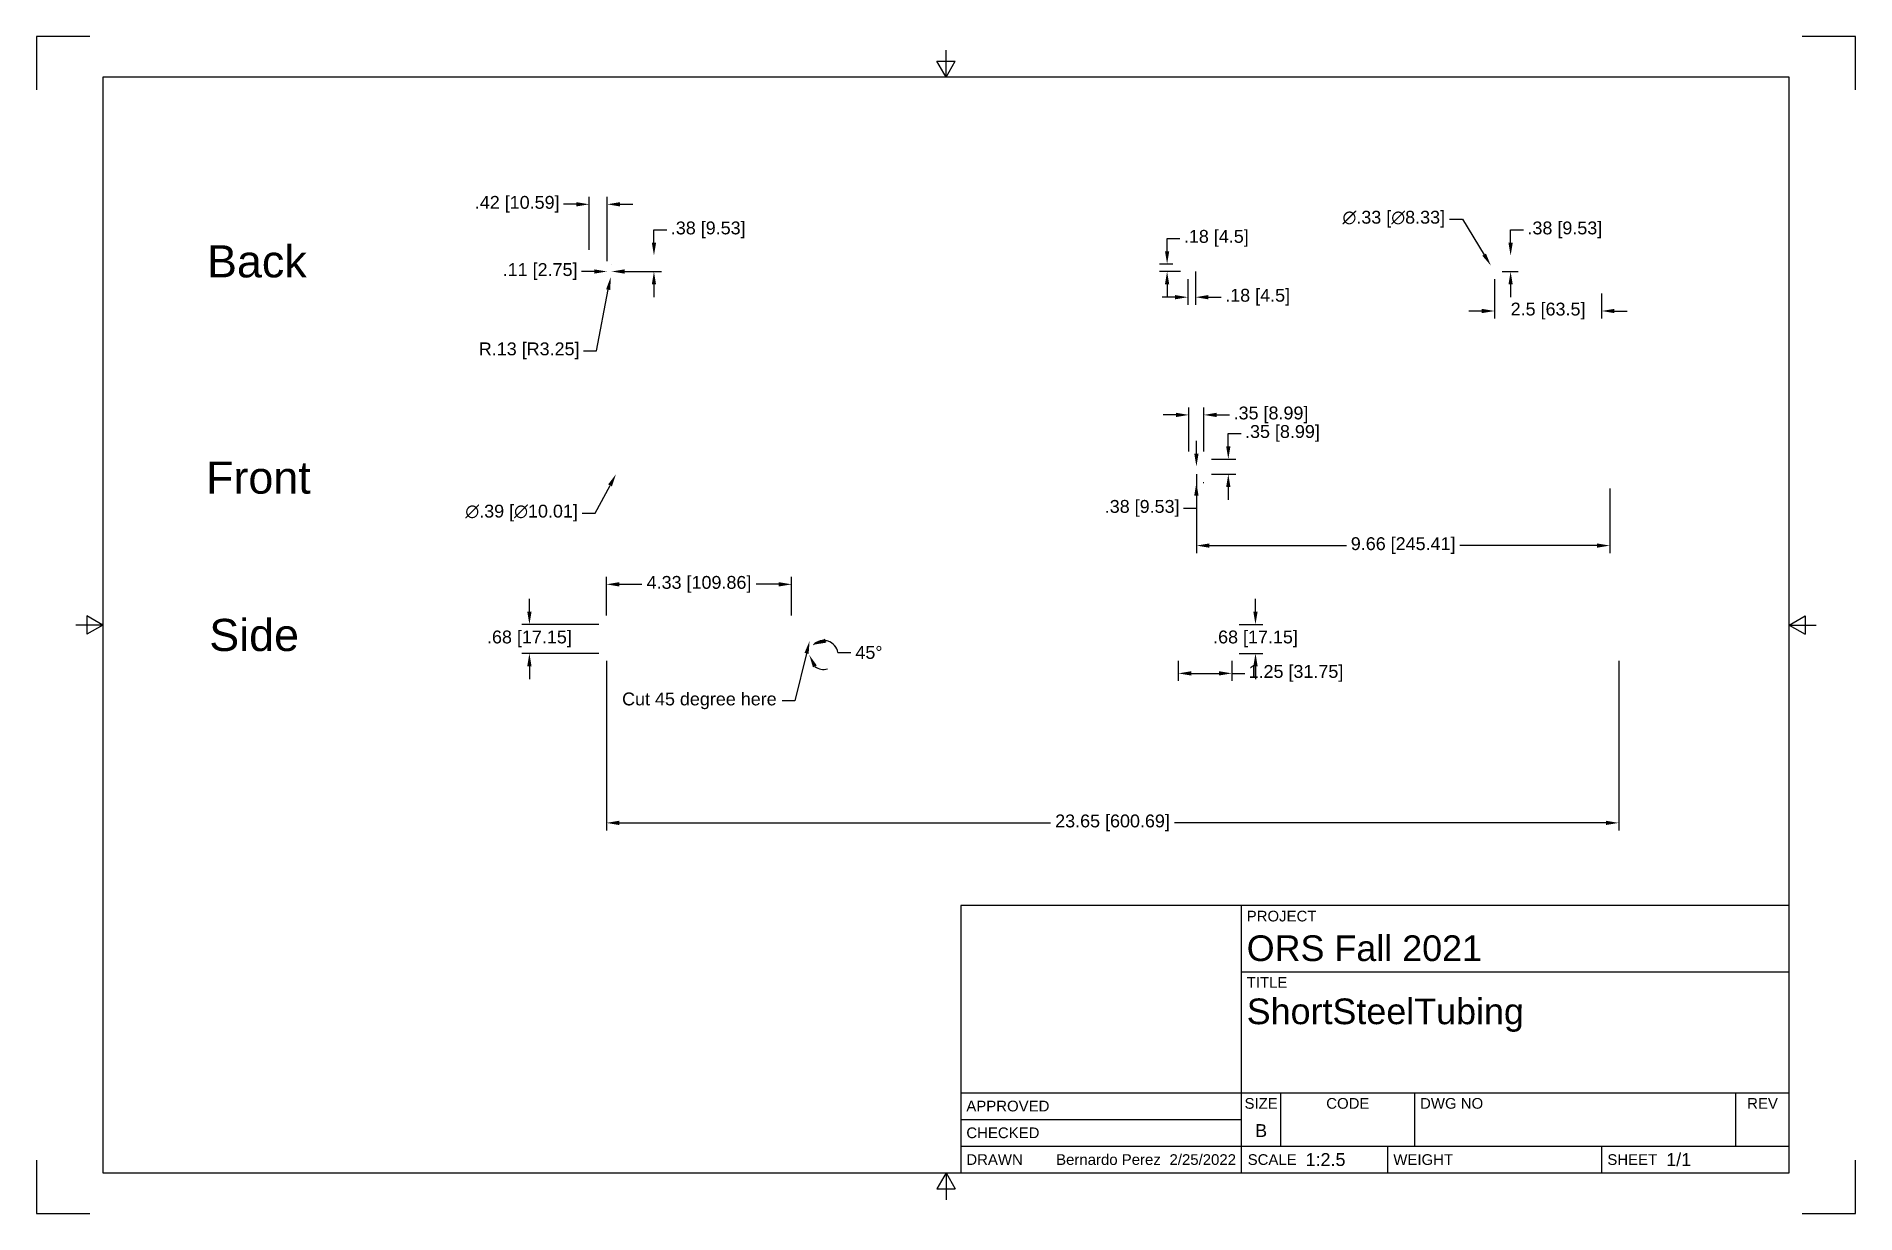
# Paper-space layout 'Sheet1' of a CAD drawing. Header units: inches. Extents: x 0 to 17, y 0 to 11.
import ezdxf
from ezdxf import colors
from ezdxf.entities.mleader import LeaderData, LeaderLine
from ezdxf.enums import TextEntityAlignment as Align
from ezdxf.math import Vec2, Vec3

# ---------------------------------------------------------------- set-up
doc = ezdxf.new("R2010")
doc.units = ezdxf.units.IN
doc.header["$LTSCALE"] = 0.75
doc.header["$MEASUREMENT"] = 0
doc.layers.add('Annotations', color=7, linetype='Continuous', lineweight=25)
doc.layers.add('Dimensions', color=7, linetype='Continuous', lineweight=25)
doc.layers.add('Border', color=7, linetype='Continuous')
doc.layers.add('Titleblock', color=7, linetype='Continuous')
doc.styles.add('FusionTitle', font='arial.ttf')
doc.styles.get("Standard").update_dxf_attribs({"font": 'arial.ttf'})
doc.dimstyles.get("Standard").update_dxf_attribs({"dimtxt": 0.12, "dimasz": 0.12, "dimexe": 0.07, "dimexo": 0.07, "dimgap": 0.05, "dimtad": 0, "dimtih": 1, "dimtoh": 1, "dimzin": 12, "dimdsep": 46, "dimtxsty": 'Standard', "dimcen": 0, "dimclrd": 256, "dimclre": 256, "dimclrt": 256, "dimazin": 3, "dimtp": 0.01, "dimtm": 0.01, "dimtfac": 1, "dimtofl": 0, "dimtmove": 0, "dimatfit": 3, "dimfxl": 1, "dimtolj": 1, "dimtzin": 12, "dimarcsym": 1})

# ---------------------------------------------------------------- blocks, each defined once
blk = doc.blocks.new('ANSI_B_SHEET')
at = {"layer": 'Border'}
for p, q in [((8.413, 10.77), (8.587, 10.77)), ((8.5, 10.62), (8.413, 10.77)), ((8.5, 10.62), (8.5, 10.87)), ((8.5, 10.62), (8.587, 10.77)), ((16.38, 10.62), (0.62, 10.62)), ((0.62, 10.62), (0.62, 0.38)), ((16.38, 0.38), (16.38, 10.62)), ((0.62, 5.5), (0.37, 5.5)), ((0.47, 5.587), (0.47, 5.413)), ((0.62, 5.5), (0.47, 5.587)), ((0.62, 5.5), (0.47, 5.413)), ((16.38, 5.5), (16.53, 5.587)), ((16.38, 5.5), (16.63, 5.5)), ((16.38, 5.5), (16.53, 5.413)), ((16.53, 5.587), (16.53, 5.413)), ((0.62, 0.38), (16.38, 0.38)), ((8.5, 0.38), (8.413, 0.23)), ((8.5, 0.38), (8.5, 0.13)), ((8.5, 0.38), (8.587, 0.23)), ((8.413, 0.23), (8.587, 0.23))]:
    blk.add_line(p, q, dxfattribs=at)
at = {"layer": 'Defpoints'}
for p, q in [((0.5, 11), (0, 11)), ((0, 11), (0, 10.5)), ((17, 11), (16.5, 11)), ((17, 10.5), (17, 11)), ((0, 0.5), (0, 0)), ((17, 0), (17, 0.5)), ((0, 0), (0.5, 0)), ((16.5, 0), (17, 0))]:
    blk.add_line(p, q, dxfattribs=at)
blk = doc.blocks.new('ANSI_TITLEBLOCK')
at = {"layer": 'Titleblock'}
for p, q in [((0, 2.5), (-7.74, 2.5)), ((-7.74, 2.5), (-7.74, 0)), ((-5.12, 0), (-5.12, 2.5)), ((0, 0), (0, 2.5)), ((-5.12, 1.88), (0, 1.88)), ((-7.74, 0.75), (0, 0.75)), ((-4.75, 0.25), (-4.75, 0.75)), ((-3.5, 0.25), (-3.5, 0.75)), ((-0.5, 0.25), (-0.5, 0.75)), ((-7.74, 0.5), (-5.12, 0.5)), ((-7.74, 0.25), (0, 0.25)), ((-3.75, 0), (-3.75, 0.25)), ((-1.75, 0), (-1.75, 0.25)), ((-7.74, 0), (0, 0))]:
    blk.add_line(p, q, dxfattribs=at)
at = {"layer": 'Titleblock', "style": 'FusionTitle'}
for s, p in [('PROJECT', (-5.07, 2.45)), ('TITLE', (-5.07, 1.83)), ('DWG NO', (-3.45, 0.7))]:
    blk.add_text(s, height=0.1, dxfattribs=at).set_placement(p, align=Align.TOP_LEFT)
for s, p in [('SIZE', (-4.935, 0.7)), ('CODE', (-4.125, 0.7)), ('REV', (-0.25, 0.7))]:
    blk.add_text(s, height=0.1, dxfattribs=at).set_placement(p, align=Align.TOP_CENTER)
for s, p in [('APPROVED', (-7.69, 0.625)), ('CHECKED', (-7.69, 0.375)), ('DRAWN', (-7.69, 0.125)), ('SCALE', (-5.061, 0.125)), ('WEIGHT', (-3.7, 0.125)), ('SHEET', (-1.7, 0.125))]:
    blk.add_text(s, height=0.1, dxfattribs=at).set_placement(p, align=Align.MIDDLE_LEFT)
for tag, height, p in [('PROJECT', 0.24, (-5.07, 2.22)), ('TITLE_1', 0.24, (-5.07, 1.63)), ('TITLE_2', 0.24, (-5.07, 1.29)), ('TITLE_3', 0.12, (-5.07, 0.95))]:
    blk.add_attdef(tag, text='', height=height, dxfattribs=at).set_placement(p, align=Align.TOP_LEFT)
for tag, height, p in [('APPROVED_BY', 0.1, (-6.851, 0.625)), ('CHECKED_BY', 0.1, (-6.851, 0.375)), ('DRAWN_BY', 0.1, (-6.851, 0.125)), ('SCALE', 0.12, (-4.52, 0.125)), ('WEIGHT', 0.12, (-3.1, 0.125)), ('SHEET', 0.12, (-1.15, 0.125))]:
    blk.add_attdef(tag, text='', height=height, dxfattribs=at).set_placement(p, align=Align.MIDDLE_LEFT)
for tag, p in [('APPROVED_DATE', (-5.17, 0.625)), ('CHECKED_DATE', (-5.17, 0.375)), ('DRAWN_DATE', (-5.17, 0.125))]:
    blk.add_attdef(tag, text='', height=0.1, dxfattribs=at).set_placement(p, align=Align.MIDDLE_RIGHT)
for tag, p in [('SIZE', (-4.935, 0.3)), ('CODE', (-4.125, 0.3)), ('REV', (-0.25, 0.3))]:
    blk.add_attdef(tag, text='', height=0.12, dxfattribs=at).set_placement(p, align=Align.BOTTOM_CENTER)
blk.add_attdef('DWG_NO', text='', height=0.12, dxfattribs=at).set_placement((-3.45, 0.3), align=Align.BOTTOM_LEFT)
blk = doc.blocks.new('*D20')
at = {"layer": 'Defpoints', "color": 0, "transparency": 16777216}
for p in [(7.057, 5.88), (5.327, 5.52), (7.057, 5.52)]:
    blk.add_point(p, dxfattribs=at)
at = {"layer": 'Dimensions', "lineweight": -2, "transparency": 16777216}
for p, q in [((5.327, 5.59), (5.327, 5.95)), ((7.057, 5.59), (7.057, 5.95)), ((5.447, 5.88), (5.659, 5.88)), ((6.937, 5.88), (6.725, 5.88))]:
    blk.add_line(p, q, dxfattribs=at)
at = {"layer": 'Dimensions', "transparency": 16777216}
for points in [[(5.447, 5.9), (5.447, 5.86), (5.327, 5.88)], [(6.937, 5.9), (6.937, 5.86), (7.057, 5.88)]]:
    blk.add_solid(points, dxfattribs=at)
at = {"layer": 'Dimensions', "transparency": 16777216, "insert": (6.192, 5.88), "char_height": 0.12, "attachment_point": 5}
blk.add_mtext('\\A1;4.33 [109.86]', dxfattribs=at)
blk = doc.blocks.new('*D21')
at = {"layer": 'Defpoints', "color": 0, "transparency": 16777216}
for p in [(7.072, 5.505), (5.327, 5.22), (7.226, 5.255), (7.342, 5.235), (7.357, 5.22)]:
    blk.add_point(p, dxfattribs=at)
at = {"layer": 'Dimensions', "lineweight": -2, "transparency": 16777216}
blk.add_line((7.49, 5.243), (7.61, 5.243), dxfattribs=at)
for start, end in [(9.6309, 135), (29.4994, 82.2497), (232.7503, 285.5006)]:
    blk.add_arc((7.357, 5.22), 0.135, start, end, dxfattribs=at)
at = {"layer": 'Dimensions', "transparency": 16777216}
for points in [[(7.381, 5.335), (7.369, 5.373), (7.261, 5.316)], [(7.257, 5.104), (7.293, 5.122), (7.222, 5.22)]]:
    blk.add_solid(points, dxfattribs=at)
at = {"layer": 'Dimensions', "transparency": 16777216, "insert": (7.78, 5.243), "char_height": 0.12, "attachment_point": 5}
blk.add_mtext('\\A1;45°', dxfattribs=at)
blk = doc.blocks.new('*D22')
at = {"layer": 'Defpoints', "color": 0, "transparency": 16777216}
for p in [(11.171, 5.505), (11.171, 5.235), (11.392, 5.235)]:
    blk.add_point(p, dxfattribs=at)
at = {"layer": 'Dimensions', "lineweight": -2, "transparency": 16777216}
for p, q in [((11.392, 5.625), (11.392, 5.745)), ((11.241, 5.505), (11.462, 5.505)), ((11.241, 5.235), (11.462, 5.235)), ((11.392, 5.115), (11.392, 4.995))]:
    blk.add_line(p, q, dxfattribs=at)
at = {"layer": 'Dimensions', "transparency": 16777216}
for points in [[(11.372, 5.625), (11.412, 5.625), (11.392, 5.505)], [(11.372, 5.115), (11.412, 5.115), (11.392, 5.235)]]:
    blk.add_solid(points, dxfattribs=at)
at = {"layer": 'Dimensions', "transparency": 16777216, "insert": (11.392, 5.37), "char_height": 0.12, "attachment_point": 5}
blk.add_mtext('\\A1;.68 [17.15]', dxfattribs=at)
blk = doc.blocks.new('*D23')
at = {"layer": 'Defpoints', "color": 0, "transparency": 16777216}
for p in [(10.671, 5.235), (11.171, 5.235), (11.171, 5.048)]:
    blk.add_point(p, dxfattribs=at)
at = {"layer": 'Dimensions', "lineweight": -2, "transparency": 16777216}
for p, q in [((10.671, 5.165), (10.671, 4.978)), ((11.171, 5.165), (11.171, 4.978)), ((10.791, 5.048), (11.051, 5.048)), ((11.171, 5.048), (11.291, 5.048))]:
    blk.add_line(p, q, dxfattribs=at)
at = {"layer": 'Dimensions', "transparency": 16777216}
for points in [[(10.791, 5.068), (10.791, 5.028), (10.671, 5.048)], [(11.051, 5.068), (11.051, 5.028), (11.171, 5.048)]]:
    blk.add_solid(points, dxfattribs=at)
at = {"layer": 'Dimensions', "transparency": 16777216, "insert": (11.77, 5.048), "char_height": 0.12, "attachment_point": 5}
blk.add_mtext('\\A1;1.25 [31.75]', dxfattribs=at)
blk = doc.blocks.new('*D24')
at = {"layer": 'Defpoints', "color": 0, "transparency": 16777216}
for p in [(5.327, 5.235), (14.786, 5.235), (14.786, 3.651)]:
    blk.add_point(p, dxfattribs=at)
at = {"layer": 'Dimensions', "lineweight": -2, "transparency": 16777216}
for p, q in [((5.327, 5.165), (5.327, 3.581)), ((14.786, 5.165), (14.786, 3.581)), ((5.447, 3.651), (9.478, 3.651)), ((14.666, 3.651), (10.635, 3.651))]:
    blk.add_line(p, q, dxfattribs=at)
at = {"layer": 'Dimensions', "transparency": 16777216}
for points in [[(5.447, 3.671), (5.447, 3.631), (5.327, 3.651)], [(14.666, 3.671), (14.666, 3.631), (14.786, 3.651)]]:
    blk.add_solid(points, dxfattribs=at)
at = {"layer": 'Dimensions', "transparency": 16777216, "insert": (10.056, 3.651), "char_height": 0.12, "attachment_point": 5}
blk.add_mtext('\\A1;23.65 [600.69]', dxfattribs=at)
blk = doc.blocks.new('*D25')
at = {"layer": 'Defpoints', "color": 0, "transparency": 16777216}
for p in [(10.91, 7.05), (11.138, 7.05), (10.91, 6.909)]:
    blk.add_point(p, dxfattribs=at)
at = {"layer": 'Dimensions', "lineweight": -2, "transparency": 16777216}
for p, q in [((11.138, 7.17), (11.138, 7.29)), ((11.138, 7.29), (11.258, 7.29)), ((10.98, 7.05), (11.208, 7.05)), ((10.98, 6.909), (11.208, 6.909)), ((11.138, 6.789), (11.138, 6.669))]:
    blk.add_line(p, q, dxfattribs=at)
at = {"layer": 'Dimensions', "transparency": 16777216}
for points in [[(11.118, 7.17), (11.158, 7.17), (11.138, 7.05)], [(11.118, 6.789), (11.158, 6.789), (11.138, 6.909)]]:
    blk.add_solid(points, dxfattribs=at)
at = {"layer": 'Dimensions', "transparency": 16777216, "insert": (11.644, 7.29), "char_height": 0.12, "attachment_point": 5}
blk.add_mtext('\\A1;.35 [8.99]', dxfattribs=at)
blk = doc.blocks.new('*D26')
at = {"layer": 'Defpoints', "color": 0, "transparency": 16777216}
for p in [(10.91, 7.463), (10.769, 7.05), (10.91, 7.05)]:
    blk.add_point(p, dxfattribs=at)
at = {"layer": 'Dimensions', "lineweight": -2, "transparency": 16777216}
for p, q in [((10.769, 7.12), (10.769, 7.533)), ((10.91, 7.12), (10.91, 7.533)), ((10.649, 7.463), (10.529, 7.463)), ((11.03, 7.463), (11.15, 7.463))]:
    blk.add_line(p, q, dxfattribs=at)
at = {"layer": 'Dimensions', "transparency": 16777216}
for points in [[(10.649, 7.483), (10.649, 7.443), (10.769, 7.463)], [(11.03, 7.483), (11.03, 7.443), (10.91, 7.463)]]:
    blk.add_solid(points, dxfattribs=at)
at = {"layer": 'Dimensions', "transparency": 16777216, "insert": (11.537, 7.463), "char_height": 0.12, "attachment_point": 5}
blk.add_mtext('\\A1;.35 [8.99]', dxfattribs=at)
blk = doc.blocks.new('*D27')
at = {"layer": 'Defpoints', "color": 0, "transparency": 16777216}
for p in [(10.84, 6.98), (10.834, 6.83), (10.84, 6.83)]:
    blk.add_point(p, dxfattribs=at)
at = {"layer": 'Dimensions', "lineweight": -2, "transparency": 16777216}
for p, q in [((10.84, 7.1), (10.84, 7.22)), ((10.904, 6.83), (10.91, 6.83)), ((10.84, 6.71), (10.84, 6.59)), ((10.84, 6.59), (10.72, 6.59))]:
    blk.add_line(p, q, dxfattribs=at)
at = {"layer": 'Dimensions', "transparency": 16777216}
for points in [[(10.82, 7.1), (10.86, 7.1), (10.84, 6.98)], [(10.82, 6.71), (10.86, 6.71), (10.84, 6.83)]]:
    blk.add_solid(points, dxfattribs=at)
at = {"layer": 'Dimensions', "transparency": 16777216, "insert": (10.333, 6.59), "char_height": 0.12, "attachment_point": 5}
blk.add_mtext('\\A1;.38 [9.53]', dxfattribs=at)
blk = doc.blocks.new('*D28')
at = {"layer": 'Defpoints', "color": 0, "transparency": 16777216}
for p in [(10.84, 6.98), (14.704, 6.845), (14.704, 6.242)]:
    blk.add_point(p, dxfattribs=at)
at = {"layer": 'Dimensions', "lineweight": -2, "transparency": 16777216}
for p, q in [((10.84, 6.91), (10.84, 6.172)), ((14.704, 6.775), (14.704, 6.172)), ((10.96, 6.242), (12.242, 6.242)), ((14.584, 6.242), (13.302, 6.242))]:
    blk.add_line(p, q, dxfattribs=at)
at = {"layer": 'Dimensions', "transparency": 16777216}
for points in [[(10.96, 6.262), (10.96, 6.222), (10.84, 6.242)], [(14.584, 6.262), (14.584, 6.222), (14.704, 6.242)]]:
    blk.add_solid(points, dxfattribs=at)
at = {"layer": 'Dimensions', "transparency": 16777216, "insert": (12.772, 6.242), "char_height": 0.12, "attachment_point": 5}
blk.add_mtext('\\A1;9.66 [245.41]', dxfattribs=at)
blk = doc.blocks.new('*D29')
at = {"layer": 'Defpoints', "color": 0, "transparency": 16777216}
for p in [(10.832, 8.873), (10.761, 8.802), (10.832, 8.563)]:
    blk.add_point(p, dxfattribs=at)
at = {"layer": 'Dimensions', "lineweight": -2, "transparency": 16777216}
for p, q in [((10.761, 8.732), (10.761, 8.493)), ((10.832, 8.803), (10.832, 8.493)), ((10.641, 8.563), (10.521, 8.563)), ((10.952, 8.563), (11.072, 8.563))]:
    blk.add_line(p, q, dxfattribs=at)
at = {"layer": 'Dimensions', "transparency": 16777216}
for points in [[(10.641, 8.583), (10.641, 8.543), (10.761, 8.563)], [(10.952, 8.583), (10.952, 8.543), (10.832, 8.563)]]:
    blk.add_solid(points, dxfattribs=at)
at = {"layer": 'Dimensions', "transparency": 16777216, "insert": (11.412, 8.563), "char_height": 0.12, "attachment_point": 5}
blk.add_mtext('\\A1;.18 [4.5]', dxfattribs=at)
blk = doc.blocks.new('*D30')
at = {"layer": 'Defpoints', "color": 0, "transparency": 16777216}
for p in [(10.566, 8.873), (10.69, 8.873), (10.761, 8.802)]:
    blk.add_point(p, dxfattribs=at)
at = {"layer": 'Dimensions', "lineweight": -2, "transparency": 16777216}
for p, q in [((10.566, 8.993), (10.566, 9.113)), ((10.566, 9.113), (10.686, 9.113)), ((10.62, 8.873), (10.496, 8.873)), ((10.691, 8.802), (10.496, 8.802)), ((10.566, 8.682), (10.566, 8.562))]:
    blk.add_line(p, q, dxfattribs=at)
at = {"layer": 'Dimensions', "transparency": 16777216}
for points in [[(10.546, 8.993), (10.586, 8.993), (10.566, 8.873)], [(10.546, 8.682), (10.586, 8.682), (10.566, 8.802)]]:
    blk.add_solid(points, dxfattribs=at)
at = {"layer": 'Dimensions', "transparency": 16777216, "insert": (11.026, 9.113), "char_height": 0.12, "attachment_point": 5}
blk.add_mtext('\\A1;.18 [4.5]', dxfattribs=at)
blk = doc.blocks.new('*D31')
at = {"layer": 'Defpoints', "color": 0, "transparency": 16777216}
for p in [(13.592, 8.858), (13.66, 8.746)]:
    blk.add_point(p, dxfattribs=at)
at = {"layer": 'Dimensions', "lineweight": -2, "transparency": 16777216}
for p, q in [((13.205, 9.292), (13.325, 9.292)), ((13.325, 9.292), (13.529, 8.96))]:
    blk.add_line(p, q, dxfattribs=at)
at = {"layer": 'Dimensions', "transparency": 16777216}
blk.add_solid([(13.546, 8.97), (13.512, 8.95), (13.592, 8.858)], dxfattribs=at)
at = {"layer": 'Dimensions', "transparency": 16777216, "insert": (12.684, 9.292), "char_height": 0.12, "attachment_point": 5}
blk.add_mtext('\\A1;∅.33 [∅8.33]', dxfattribs=at)
blk = doc.blocks.new('*D32')
at = {"layer": 'Defpoints', "color": 0, "transparency": 16777216}
for p in [(13.626, 8.802), (14.626, 8.667), (14.626, 8.434)]:
    blk.add_point(p, dxfattribs=at)
at = {"layer": 'Dimensions', "lineweight": -2, "transparency": 16777216}
for p, q in [((13.626, 8.732), (13.626, 8.364)), ((14.626, 8.597), (14.626, 8.364)), ((13.506, 8.434), (13.386, 8.434)), ((14.746, 8.434), (14.866, 8.434))]:
    blk.add_line(p, q, dxfattribs=at)
at = {"layer": 'Dimensions', "transparency": 16777216}
for points in [[(13.506, 8.454), (13.506, 8.414), (13.626, 8.434)], [(14.746, 8.454), (14.746, 8.414), (14.626, 8.434)]]:
    blk.add_solid(points, dxfattribs=at)
at = {"layer": 'Dimensions', "transparency": 16777216, "insert": (14.126, 8.434), "char_height": 0.12, "attachment_point": 5}
blk.add_mtext('\\A1;2.5 [63.5]', dxfattribs=at)
blk = doc.blocks.new('*D33')
at = {"layer": 'Defpoints', "color": 0, "transparency": 16777216}
for p in [(13.776, 8.952), (13.776, 8.952), (13.626, 8.802)]:
    blk.add_point(p, dxfattribs=at)
at = {"layer": 'Dimensions', "lineweight": -2, "transparency": 16777216}
for p, q in [((13.776, 9.072), (13.776, 9.192)), ((13.776, 9.192), (13.896, 9.192)), ((13.696, 8.802), (13.846, 8.802)), ((13.776, 8.682), (13.776, 8.562))]:
    blk.add_line(p, q, dxfattribs=at)
at = {"layer": 'Dimensions', "transparency": 16777216}
for points in [[(13.756, 9.072), (13.796, 9.072), (13.776, 8.952)], [(13.756, 8.682), (13.796, 8.682), (13.776, 8.802)]]:
    blk.add_solid(points, dxfattribs=at)
at = {"layer": 'Dimensions', "transparency": 16777216, "insert": (14.283, 9.192), "char_height": 0.12, "attachment_point": 5}
blk.add_mtext('\\A1;.38 [9.53]', dxfattribs=at)
blk = doc.blocks.new('*D34')
at = {"layer": 'Defpoints', "color": 0, "transparency": 16777216}
for p in [(5.367, 8.752), (5.376, 8.802)]:
    blk.add_point(p, dxfattribs=at)
at = {"layer": 'Dimensions', "lineweight": -2, "transparency": 16777216}
for p, q in [((5.233, 8.062), (5.344, 8.634)), ((5.113, 8.062), (5.233, 8.062))]:
    blk.add_line(p, q, dxfattribs=at)
at = {"layer": 'Dimensions', "transparency": 16777216}
blk.add_solid([(5.324, 8.638), (5.363, 8.63), (5.367, 8.752)], dxfattribs=at)
at = {"layer": 'Dimensions', "transparency": 16777216, "insert": (4.605, 8.062), "char_height": 0.12, "attachment_point": 5}
blk.add_mtext('\\A1;R.13 [R3.25]', dxfattribs=at)
blk = doc.blocks.new('*D35')
at = {"layer": 'Defpoints', "color": 0, "transparency": 16777216}
for p in [(5.771, 8.952), (5.771, 8.952), (5.376, 8.802)]:
    blk.add_point(p, dxfattribs=at)
at = {"layer": 'Dimensions', "lineweight": -2, "transparency": 16777216}
for p, q in [((5.771, 9.072), (5.771, 9.192)), ((5.771, 9.192), (5.891, 9.192)), ((5.446, 8.802), (5.841, 8.802)), ((5.771, 8.682), (5.771, 8.562))]:
    blk.add_line(p, q, dxfattribs=at)
at = {"layer": 'Dimensions', "transparency": 16777216}
for points in [[(5.751, 9.072), (5.791, 9.072), (5.771, 8.952)], [(5.751, 8.682), (5.791, 8.682), (5.771, 8.802)]]:
    blk.add_solid(points, dxfattribs=at)
at = {"layer": 'Dimensions', "transparency": 16777216, "insert": (6.278, 9.192), "char_height": 0.12, "attachment_point": 5}
blk.add_mtext('\\A1;.38 [9.53]', dxfattribs=at)
blk = doc.blocks.new('*D38')
at = {"layer": 'Defpoints', "color": 0, "transparency": 16777216}
for p in [(5.166, 9.431), (5.166, 8.937), (5.333, 8.829)]:
    blk.add_point(p, dxfattribs=at)
at = {"layer": 'Dimensions', "lineweight": -2, "transparency": 16777216}
for p, q in [((5.046, 9.431), (4.926, 9.431)), ((5.166, 9.007), (5.166, 9.501)), ((5.333, 8.899), (5.333, 9.501)), ((5.453, 9.431), (5.573, 9.431))]:
    blk.add_line(p, q, dxfattribs=at)
at = {"layer": 'Dimensions', "transparency": 16777216}
for points in [[(5.046, 9.451), (5.046, 9.411), (5.166, 9.431)], [(5.453, 9.451), (5.453, 9.411), (5.333, 9.431)]]:
    blk.add_solid(points, dxfattribs=at)
at = {"layer": 'Dimensions', "transparency": 16777216, "insert": (4.493, 9.431), "char_height": 0.12, "attachment_point": 5}
blk.add_mtext('\\A1;.42 [10.59]', dxfattribs=at)
blk = doc.blocks.new('*D39')
at = {"layer": 'Defpoints', "color": 0, "transparency": 16777216}
for p in [(5.333, 8.803), (5.333, 8.803), (5.376, 8.802)]:
    blk.add_point(p, dxfattribs=at)
at = {"layer": 'Dimensions', "lineweight": -2, "transparency": 16777216}
for p, q in [((5.376, 8.872), (5.376, 8.873)), ((5.213, 8.803), (5.093, 8.803)), ((5.496, 8.803), (5.616, 8.803))]:
    blk.add_line(p, q, dxfattribs=at)
at = {"layer": 'Dimensions', "transparency": 16777216}
for points in [[(5.213, 8.823), (5.213, 8.783), (5.333, 8.803)], [(5.496, 8.823), (5.496, 8.783), (5.376, 8.803)]]:
    blk.add_solid(points, dxfattribs=at)
at = {"layer": 'Dimensions', "transparency": 16777216, "insert": (4.707, 8.803), "char_height": 0.12, "attachment_point": 5}
blk.add_mtext('\\A1;.11 [2.75]', dxfattribs=at)
blk = doc.blocks.new('*D40')
at = {"layer": 'Defpoints', "color": 0, "transparency": 16777216}
for p in [(5.327, 5.505), (4.607, 5.235), (5.327, 5.235)]:
    blk.add_point(p, dxfattribs=at)
at = {"layer": 'Dimensions', "lineweight": -2, "transparency": 16777216}
for p, q in [((4.607, 5.625), (4.607, 5.745)), ((5.257, 5.505), (4.537, 5.505)), ((5.257, 5.235), (4.537, 5.235)), ((4.607, 5.115), (4.607, 4.995))]:
    blk.add_line(p, q, dxfattribs=at)
at = {"layer": 'Dimensions', "transparency": 16777216}
for points in [[(4.587, 5.625), (4.627, 5.625), (4.607, 5.505)], [(4.587, 5.115), (4.627, 5.115), (4.607, 5.235)]]:
    blk.add_solid(points, dxfattribs=at)
at = {"layer": 'Dimensions', "transparency": 16777216, "insert": (4.607, 5.37), "char_height": 0.12, "attachment_point": 5}
blk.add_mtext('\\A1;.68 [17.15]', dxfattribs=at)
blk = doc.blocks.new('*D41')
at = {"layer": 'Defpoints', "color": 0, "transparency": 16777216}
for p in [(5.492, 7.049), (5.417, 6.91)]:
    blk.add_point(p, dxfattribs=at)
at = {"layer": 'Dimensions', "lineweight": -2, "transparency": 16777216}
for p, q in [((5.221, 6.546), (5.361, 6.805)), ((5.101, 6.546), (5.221, 6.546))]:
    blk.add_line(p, q, dxfattribs=at)
at = {"layer": 'Dimensions', "transparency": 16777216}
blk.add_solid([(5.343, 6.814), (5.378, 6.795), (5.417, 6.91)], dxfattribs=at)
at = {"layer": 'Dimensions', "transparency": 16777216, "insert": (4.534, 6.546), "char_height": 0.12, "attachment_point": 5}
blk.add_mtext('\\A1;∅.39 [∅10.01]', dxfattribs=at)

psp = doc.layouts.new('Sheet1')

# ---------------------------------------------------------------- block references
at = {"layer": 'Border'}
psp.add_blockref('ANSI_B_SHEET', (0, 0), dxfattribs=at)
at = {"layer": 'Titleblock'}
psp.add_blockref('ANSI_TITLEBLOCK', (16.38, 0.38), dxfattribs=at).add_auto_attribs({'SHEET': '1/1', 'SCALE': '1:2.5', 'DRAWN_DATE': '2/25/2022', 'DRAWN_BY': 'Bernardo Perez', 'SIZE': 'B', 'PROJECT': 'ORS Fall 2021', 'TITLE_1': 'ShortSteelTubing'})

# ---------------------------------------------------------------- texts
at = {"layer": 'Annotations', "char_height": 0.3, "attachment_point": 1}
for s, width, insert in [('Back', 1.525052, (1.5946, 9.0481)), ('Front', 1.742917, (1.5856, 7.0275)), ('Side', 2.038221, (1.6156, 5.5571))]:
    psp.add_mtext_dynamic_manual_height_columns(s, width=width, gutter_width=0.6, heights=[0], dxfattribs=dict(at, insert=insert))

# ---------------------------------------------------------------- dimensions: what is measured, and where the dimension line sits
at = {"layer": 'Dimensions'}
for base, p1, p2, angle, override, picture, middle in [((5.1663, 9.4311), (5.333, 8.8292), (5.1663, 8.9369), 180, {"dimlfac": -2.5, "dimclrd": 256, "dimclre": 256}, '*D38', (4.4932, 9.4311)), ((5.7712859649, 8.9519021535), (5.3763398956, 8.8019021535), (5.7712859649, 8.9519021535), 90, {"dimlfac": -2.5, "dimclrd": 256, "dimclre": 256}, '*D35', (6.2777525406, 9.1919021535)), ((13.7760559412, 8.9519021535), (13.6259400513, 8.8019021535), (13.7760559412, 8.9519021535), 90, {"dimlfac": -2.5, "dimclrd": 256, "dimclre": 256}, '*D33', (14.2825225169, 9.1919021535)), ((10.5663, 8.8727), (10.7611, 8.8019), (10.6903, 8.8727), 90, {"dimlfac": -2.5, "dimclrd": 256, "dimclre": 256}, '*D30', (11.0261, 9.1127)), ((5.333, 8.8033), (5.3763, 8.8019), (5.333, 8.8033), 180, {"dimlfac": -2.5, "dimclrd": 256, "dimclre": 256}, '*D39', (4.7066, 8.8033)), ((10.8396421137, 6.8296538855), (10.8396421137, 6.9796538855), (10.8342416777, 6.8296538855), 90, {"dimlfac": -2.5}, '*D27', (10.333175538, 6.5896538855))]:
    dim = psp.add_linear_dim(base=base, p1=p1, p2=p2, angle=angle, dimstyle='Standard', override=override, dxfattribs=at)
    dim.commit()
    dim.dimension.update_dxf_attribs({"geometry": picture, "text_midpoint": middle})
for p1, p2, picture, middle in [((13.6603, 8.746), (13.5916, 8.8578), '*D31', (12.6837, 9.2916)), ((5.4922, 7.049), (5.4175, 6.9103), '*D41', (4.5336, 6.5462))]:
    dim = psp.add_diameter_dim_2p(p1=p1, p2=p2, dimstyle='Standard', override={"dimlfac": -2.5, "dimclrd": 256, "dimclre": 256}, dxfattribs=at)
    dim.commit()
    dim.dimension.update_dxf_attribs({"geometry": picture, "text_midpoint": middle, "dimtype": 163})
for base, p1, p2, picture, middle in [((10.8319, 8.5627), (10.7611, 8.8019), (10.8319, 8.8727), '*D29', (11.4118, 8.5627)), ((14.6259, 8.4338), (13.6259, 8.8019), (14.6259, 8.6669), '*D32', (14.1259, 8.4338)), ((14.7044, 6.2418), (10.8396, 6.9797), (14.7044, 6.8447), '*D28', (12.772, 6.2418)), ((14.7863, 3.6507), (5.3267, 5.2354), (14.7863, 5.2354), '*D24', (10.0565, 3.6507))]:
    dim = psp.add_linear_dim(base=base, p1=p1, p2=p2, dimstyle='Standard', override={"dimlfac": -2.5, "dimclrd": 256, "dimclre": 256}, dxfattribs=at)
    dim.commit()
    dim.dimension.update_dxf_attribs({"geometry": picture, "text_midpoint": middle})
dim = psp.add_radius_dim(center=(5.3763, 8.8019), mpoint=(5.3666, 8.7517), dimstyle='Standard', override={"dimlfac": -2.5, "dimse1": 1}, dxfattribs=at)
dim.commit()
dim.dimension.update_dxf_attribs({"geometry": '*D34', "text_midpoint": (4.6047, 8.062), "dimtype": 164})
for p1, p2, distance, picture, middle in [((10.7688, 7.0505), (10.9104, 7.0505), 0.4128, '*D26', (11.5369, 7.4633)), ((10.9104, 6.9089), (10.9104, 7.0505), -0.2271, '*D25', (11.6441, 7.2905)), ((5.32667, 5.52039), (7.05668, 5.52039), 0.36, '*D20', (6.19168, 5.88039)), ((5.3266703694, 5.5053937277), (5.3266703694, 5.2353937277), -0.72, '*D40', (4.6066703694, 5.3703937277)), ((11.1714798183, 5.5053937277), (11.1714798183, 5.2353937277), 0.2209220744, '*D22', (11.3924018926, 5.3703937277)), ((10.6715, 5.2354), (11.1715, 5.2354), -0.1874, '*D23', (11.7697, 5.048))]:
    dim = psp.add_aligned_dim(p1=p1, p2=p2, distance=distance, dimstyle='Standard', override={"dimlfac": -2.5, "dimclrd": 256, "dimclre": 256}, dxfattribs=at)
    dim.commit()
    dim.dimension.update_dxf_attribs({"geometry": picture, "text_midpoint": middle})
dim = psp.add_angular_dim_2l(base=(7.2262, 5.2553), line1=((5.3267, 5.2204), (7.3567, 5.2204)), line2=((7.3417, 5.2354), (7.0717, 5.5054)), dimstyle='Standard', override={"dimlfac": -2.5, "dimpost": '', "dimclrd": 256, "dimclre": 256}, dxfattribs=at)
dim.commit()
dim.dimension.update_dxf_attribs({"geometry": '*D21', "text_midpoint": (7.78, 5.243)})

# ---------------------------------------------------------------- leaders
at = {"layer": 'Annotations'}
ml = psp.add_multileader_mtext('Standard', dxfattribs=at)
ml.set_content('Cut 45 degree here', color=256)
ml.set_leader_properties()
ml.build(insert=Vec2(0, 0))
ml.multileader.update_dxf_attribs({"dogleg_length": 0.12, "arrow_head_size": 0.12})
ctx = ml.context
ctx.base_point, ctx.char_height, ctx.arrow_head_size, ctx.landing_gap_size, ctx.plane_origin = Vec3(5.4384, 4.7914), 0.12, 0.12, 0.05, Vec3(7.2256, 5.3515)
ctx.text_align_type = 2
notes = []
notes.append((ctx, [(0, (1, 1, 0), (7.0877, 4.7914), (-1, 0), 0.12, [(0, [(7.2256, 5.3515)], 0, [])])]))
ctx.mtext.insert, ctx.mtext.alignment, ctx.mtext.flow_direction = Vec3(6.9177, 4.869), 3, 5
for ctx, leaders in notes:
    for number, flags, end, landing, length, lines in leaders:
        leader = LeaderData()
        leader.index, (leader.has_last_leader_line, leader.has_dogleg_vector, leader.attachment_direction) = number, flags
        leader.last_leader_point, leader.dogleg_vector, leader.dogleg_length = Vec3(end), Vec3(landing), length
        for number, points, colour, breaks in lines:
            line = LeaderLine()
            line.index, line.vertices, line.color, line.breaks = number, Vec3.list(points), colors.encode_raw_color(colour), breaks
            leader.lines.append(line)
        ctx.leaders.append(leader)

doc.saveas('drawing.dxf')
